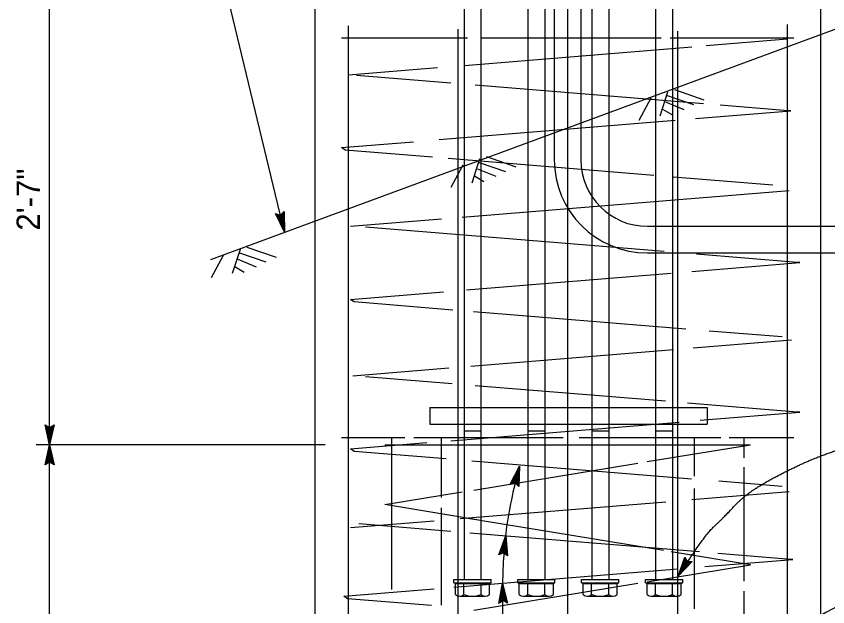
# Model space of a CAD drawing. Extents: x -894 to 866, y -476 to 714.
# Drawn here: x -582.1 to -338.1, y 126.7 to 304.1 of the extents above; entities that cross this region are included whole.
import ezdxf

# ---------------------------------------------------------------- set-up
doc = ezdxf.new("R2010")
doc.units = 0
for name, color, linetype in [('56 Stage 3 Anno', 7, 'Continuous'), ('57 Undefined', 7, 'Continuous'), ('59 Sndwall Anno', 7, 'Continuous'), ('60 Nongeo Data', 7, 'Continuous')]:
    doc.layers.add(name, color=color, linetype=linetype)

msp = doc.modelspace()

# ---------------------------------------------------------------- linework, layer by layer
at = {"layer": '56 Stage 3 Anno'}
for p, q in [((-416.29, 401.57), (-416.29, -164.59)), ((-572.03, 175.4), (-572.03, 312.6)), ((-501.46, 239.3), (-518.29, 309.18)), ((-501.45, 239.3), (-504.14, 244.83)), ((-504.14, 244.83), (-504.14, 244.83)), ((-504.14, 244.83), (-502.66, 244.36)), ((-501.78, 240.65), (-503.74, 244.68)), ((-502.09, 241.99), (-503.36, 244.59)), ((-502.41, 243.33), (-502.96, 244.44)), ((-502.66, 244.36), (-501.55, 245.45)), ((-502.43, 244.59), (-502.41, 243.33)), ((-502.14, 244.84), (-502.09, 241.99)), ((-501.84, 245.15), (-501.77, 240.64)), ((-501.55, 245.45), (-501.55, 245.45)), ((-501.55, 245.45), (-501.45, 239.3)), ((-501.45, 239.3), (-501.45, 239.3)), ((-572.03, 175.4), (-573.36, 181.4)), ((-573.36, 181.4), (-573.36, 181.4)), ((-573.36, 181.4), (-572.03, 180.6)), ((-572.04, 176.79), (-573, 181.17)), ((-572.03, 178.17), (-572.66, 180.99)), ((-572.03, 179.55), (-572.3, 180.76)), ((-572.03, 180.6), (-570.69, 181.4)), ((-570.69, 181.4), (-572.03, 175.4)), ((-571.05, 181.19), (-572.03, 176.78)), ((-571.41, 180.95), (-572.03, 178.17)), ((-571.76, 180.78), (-572.03, 179.55)), ((-570.69, 181.4), (-570.69, 181.4)), ((-564.77, 175.4), (-576.03, 175.4)), ((-573.37, 169.4), (-572.03, 175.4)), ((-573.02, 169.62), (-572.03, 174.02)), ((-572.03, 175.4), (-572.03, 175.4)), ((-572.03, 175.4), (-570.7, 169.4)), ((-572.03, -26.43), (-572.03, 175.4)), ((-572.03, 175.4), (-572.03, 175.4)), ((-572.03, 174.01), (-571.06, 169.64)), ((-489.2, 175.4), (-569.83, 175.4)), ((-572.66, 169.85), (-572.04, 172.64)), ((-572.31, 170.03), (-572.04, 171.26)), ((-572.04, 172.64), (-571.41, 169.81)), ((-572.04, 171.26), (-571.77, 170.05)), ((-572.03, 170.2), (-573.37, 169.4)), ((-573.37, 169.4), (-573.37, 169.4)), ((-570.7, 169.4), (-572.03, 170.2)), ((-570.7, 169.4), (-570.7, 169.4)), ((-433.58, 163.55), (-430.71, 168.99)), ((-430.71, 168.99), (-431, 162.85)), ((-430.71, 168.99), (-430.71, 168.99)), ((-433.18, 163.67), (-431.08, 167.66)), ((-432.77, 163.8), (-431.44, 166.33)), ((-431.44, 166.33), (-431.57, 163.44)), ((-431.08, 167.65), (-431.29, 163.18)), ((-432.07, 163.98), (-433.58, 163.55)), ((-433.58, 163.55), (-433.58, 163.55)), ((-432.39, 163.88), (-431.8, 164.99)), ((-431, 162.85), (-432.07, 163.98)), ((-431.8, 164.99), (-431.86, 163.76)), ((-431, 162.85), (-431, 162.85)), ((-437.01, 142.36), (-434.85, 148.12)), ((-436.62, 142.52), (-435.04, 146.75)), ((-435.04, 146.74), (-434.69, 142.27)), ((-434.85, 148.12), (-434.85, 148.12)), ((-434.85, 148.12), (-434.36, 141.99)), ((-436.24, 142.7), (-435.24, 145.38)), ((-435.87, 142.83), (-435.43, 144.01)), ((-435.43, 144.01), (-435.33, 142.78)), ((-435.24, 145.38), (-435, 142.5)), ((-435.57, 142.97), (-437.01, 142.36)), ((-437.01, 142.36), (-437.01, 142.36)), ((-434.36, 141.99), (-435.57, 142.97)), ((-434.36, 141.99), (-434.36, 141.99)), ((-383.04, 135.96), (-381.03, 141.67)), ((-381.03, 141.67), (-381.03, 141.67)), ((-381.03, 141.67), (-380.33, 140.31)), ((-378.8, 140.28), (-383.04, 135.96)), ((-380.85, 141.3), (-382.32, 137.12)), ((-382.32, 137.11), (-379.21, 140.29)), ((-381.6, 138.27), (-380.66, 140.94)), ((-379.61, 140.29), (-381.6, 138.27)), ((-380.47, 140.58), (-380.88, 139.42)), ((-380.88, 139.42), (-380.02, 140.3)), ((-380.33, 140.31), (-378.8, 140.28)), ((-378.8, 140.28), (-378.8, 140.28)), ((-383.04, 135.96), (-383.04, 135.96)), ((-437.02, 127.74), (-435.84, 133.77)), ((-436.67, 127.96), (-435.81, 132.39)), ((-435.84, 133.77), (-435.84, 133.77)), ((-435.84, 133.77), (-434.35, 127.81)), ((-435.8, 132.38), (-434.72, 128.03)), ((-436.32, 128.21), (-435.77, 131.01)), ((-435.98, 128.39), (-435.74, 129.63)), ((-435.77, 131.01), (-435.07, 128.2)), ((-435.74, 129.63), (-435.44, 128.43)), ((-435.7, 128.57), (-437.02, 127.74)), ((-437.02, 127.74), (-437.02, 127.74)), ((-434.35, 127.81), (-435.7, 128.57)), ((-434.35, 127.81), (-434.35, 127.81))]:
    msp.add_line(p, q, dxfattribs=at)
msp.add_lwpolyline([(-416.29, 408.41), (-416.29, -163.98)], dxfattribs=at)
for centre, radius, start, end in [((-290.67, 129.31), 145.56, 164.1791, 171.5041), ((-299.15, 132.62), 136.7, 172.3493, 179.5155), ((-269.18, -5.04), 147.39, 96.0132, 125.4949), ((-265.53, 129.17), 170.37, 178.4531, 184.1901)]:
    msp.add_arc(centre, radius, start, end, dxfattribs=at)
msp.add_open_spline([(-383.04, 135.96), (-374.81, 148.57), (-369.69, 153.16), (-363.48, 159.91), (-355.38, 165.04), (-343.24, 170.98), (-333.25, 174.49), (-320.03, 179.08), (-303.3, 181.51), (-287.65, 181.78)], degree=2, dxfattribs=at)
at = {"layer": '59 Sndwall Anno'}
for p, q in [((-386.22, 281.35), (-388.56, 274.11)), ((-384.15, 282.08), (-375.33, 279.01)), ((-391.3, 279.51), (-394.9, 272.78)), ((-386.87, 278.39), (-381.36, 276.15)), ((-386.34, 280.35), (-378.46, 277.6)), ((-387.75, 276.24), (-384.94, 274.58)), ((-442.75, 261.24), (-445.09, 254)), ((-440.68, 261.97), (-431.87, 258.9)), ((-447.84, 259.4), (-451.43, 252.67)), ((-442.88, 260.23), (-435, 257.48)), ((-443.41, 258.28), (-437.9, 256.04)), ((-444.28, 256.13), (-441.47, 254.47)), ((-512.71, 234.79), (-503.9, 231.71)), ((-519.87, 232.22), (-523.46, 225.49)), ((-514.78, 234.05), (-517.12, 226.82)), ((-514.9, 233.05), (-507.03, 230.3)), ((-515.44, 231.1), (-509.93, 228.86)), ((-516.31, 228.95), (-513.5, 227.28))]:
    msp.add_line(p, q, dxfattribs=at)
at = {"layer": '60 Nongeo Data'}
for p, q in [((-420.29, 322.6), (-420.29, 261.01)), ((-412.29, 322.6), (-412.29, 261.01)), ((-447.44, 317.63), (-447.44, 134.87)), ((-442.34, 317.63), (-442.34, 134.87)), ((-428.24, 317.63), (-428.24, 134.87)), ((-423.14, 317.63), (-423.14, 134.87)), ((-409.04, 317.63), (-409.04, 134.87)), ((-403.94, 317.63), (-403.94, 134.87)), ((-389.84, 317.63), (-389.84, 134.87)), ((-384.74, 317.63), (-384.74, 134.87)), ((-523.61, 231.06), (-291.46, 316.59)), ((-492.29, 312.6), (-492.29, 12.6)), ((-340.29, 312.6), (-340.29, 12.6)), ((-482.29, 301.28), (-482.29, 24.6)), ((-449.29, 300.2), (-449.29, 29.15)), ((-350.29, 301.65), (-350.29, 24.6)), ((-383.29, 299.66), (-383.29, 32.59)), ((-484.29, 297.6), (-446.41, 297.6)), ((-442.07, 297.6), (-388.17, 297.6)), ((-385.46, 297.6), (-348.29, 297.6)), ((-451.43, 284.03), (-479.74, 286.35)), ((-375.4, 277.81), (-444.09, 283.43)), ((-377.89, 273.37), (-349.21, 275.72)), ((-351.15, 275.82), (-370.44, 277.4)), ((-349.21, 275.72), (-351.15, 275.82)), ((-454.87, 267.07), (-383.98, 272.87)), ((-484.25, 264.67), (-462.65, 266.44)), ((-483.14, 263.89), (-484.25, 264.67)), ((-456.89, 261.74), (-483.14, 263.89)), ((-390.38, 256.3), (-452.24, 261.36)), ((-354.55, 253.37), (-384.43, 255.81)), ((-387.26, 233.4), (-477.02, 240.75)), ((-392.29, 241.01), (-340.29, 241.01)), ((-340.29, 241.01), (-322.41, 241.01)), ((-392.29, 233.01), (-340.29, 233.01)), ((-348.43, 230.23), (-377.5, 232.61)), ((-340.29, 233.01), (-322.41, 233.01)), ((-378.96, 227.46), (-346.48, 230.12)), ((-346.48, 230.12), (-348.43, 230.23)), ((-446.68, 221.92), (-385.13, 226.96)), ((-481.53, 219.07), (-453.58, 221.36)), ((-480.42, 218.29), (-481.53, 219.07)), ((-450.81, 215.87), (-480.42, 218.29)), ((-380.72, 210.13), (-444.58, 215.36)), ((-351.83, 207.77), (-373.71, 209.56)), ((-450.99, 193.7), (-477.02, 195.83)), ((-386.82, 188.45), (-444.05, 193.13)), ((-348.43, 185.31), (-380.27, 187.91)), ((-457.69, 186.6), (-374.3, 186.6)), ((-457.69, 186.6), (-457.69, 181.6)), ((-374.3, 186.6), (-374.3, 181.6)), ((-376.43, 182.75), (-346.48, 185.2)), ((-346.48, 185.2), (-348.43, 185.31)), ((-457.69, 181.6), (-374.3, 181.6)), ((-451.38, 176.62), (-382.8, 182.23)), ((-447.44, 179.6), (-442.34, 179.6)), ((-428.24, 179.6), (-423.14, 179.6)), ((-409.04, 179.6), (-403.94, 179.6)), ((-389.84, 179.6), (-384.74, 179.6)), ((-484.29, 177.6), (-465.22, 177.6)), ((-481.53, 174.16), (-458.6, 176.03)), ((-469.29, 177.6), (-469.29, 131.96)), ((-462.51, 177.6), (-417.65, 177.6)), ((-454.29, 177.6), (-454.29, 159.51)), ((-412.77, 177.6), (-370.26, 177.6)), ((-378.29, 177.6), (-378.29, 165.91)), ((-367.73, 177.6), (-348.29, 177.6)), ((-363.29, 177.6), (-363.29, 171.48)), ((-480.42, 173.37), (-481.53, 174.16)), ((-452.84, 171.12), (-480.42, 173.37)), ((-471.29, 175.4), (-361.29, 175.4)), ((-379.02, 165.08), (-445.05, 170.48)), ((-363.29, 168.7), (-363.29, 134.46)), ((-351.83, 162.85), (-370.85, 164.41)), ((-378.29, 162.3), (-378.29, 126.11)), ((-454.29, 156.45), (-454.29, 127.23)), ((-451.43, 149.33), (-479.06, 151.59)), ((-376.64, 143.21), (-445.66, 148.86)), ((-350.47, 141.07), (-371.16, 142.77)), ((-375.07, 138.8), (-348.53, 140.97)), ((-348.53, 140.97), (-350.47, 141.07)), ((-450.48, 132.63), (-383.14, 138.14)), ((-450.5, 133.93), (-450.5, 134.87)), ((-450.5, 134.87), (-439.29, 134.87)), ((-439.29, 133.93), (-439.29, 134.87)), ((-431.3, 133.93), (-431.3, 134.87)), ((-431.3, 134.87), (-420.09, 134.87)), ((-420.09, 133.93), (-420.09, 134.87)), ((-412.1, 133.93), (-412.1, 134.87)), ((-412.1, 134.87), (-400.89, 134.87)), ((-400.89, 133.93), (-400.89, 134.87)), ((-392.9, 133.93), (-392.9, 134.87)), ((-392.9, 134.87), (-381.69, 134.87)), ((-381.69, 133.93), (-381.69, 134.87)), ((-483.57, 129.92), (-456.37, 132.14)), ((-450.5, 133.93), (-439.29, 133.93)), ((-450.02, 130.42), (-450.02, 133.69)), ((-450.02, 133.69), (-439.76, 133.69)), ((-447.46, 130.42), (-447.46, 133.69)), ((-442.33, 130.42), (-442.33, 133.69)), ((-439.76, 130.42), (-439.76, 133.69)), ((-431.3, 133.93), (-420.09, 133.93)), ((-430.82, 130.42), (-430.82, 133.69)), ((-430.82, 133.69), (-420.56, 133.69)), ((-428.26, 130.42), (-428.26, 133.69)), ((-423.13, 130.42), (-423.13, 133.69)), ((-420.56, 130.42), (-420.56, 133.69)), ((-412.1, 133.93), (-400.89, 133.93)), ((-411.62, 130.42), (-411.62, 133.69)), ((-411.62, 133.69), (-401.36, 133.69)), ((-409.06, 130.42), (-409.06, 133.69)), ((-403.93, 130.42), (-403.93, 133.69)), ((-401.36, 130.42), (-401.36, 133.69)), ((-392.9, 133.93), (-381.69, 133.93)), ((-392.42, 130.42), (-392.42, 133.69)), ((-392.42, 133.69), (-382.16, 133.69)), ((-389.86, 130.42), (-389.86, 133.69)), ((-384.73, 130.42), (-384.73, 133.69)), ((-382.16, 130.42), (-382.16, 133.69)), ((-482.46, 129.14), (-483.57, 129.92)), ((-448.74, 129.9), (-441.05, 129.9)), ((-429.54, 129.9), (-421.85, 129.9)), ((-410.34, 129.9), (-402.65, 129.9)), ((-391.14, 129.9), (-383.45, 129.9)), ((-363.29, 131.4), (-363.29, 86.87)), ((-457.19, 127.07), (-482.46, 129.14))]:
    msp.add_line(p, q, dxfattribs=at)
for points in [[(-374.59, 295.32), (-350.3, 297.31)], [(-447.25, 289.37), (-378.98, 294.96)], [(-482.2, 286.52), (-455.45, 288.7)], [(-448, 243.78), (-349.67, 251.82)], [(-481.56, 241.03), (-454.23, 243.27)], [(-378.51, 204.49), (-348.99, 206.9)], [(-445.39, 199.02), (-384.48, 204)], [(-480.88, 196.11), (-452.03, 198.47)], [(-392.34, 170.32), (-361.29, 175.4)], [(-444.45, 161.8), (-395.18, 169.86)], [(-442.34, 152.67), (-471.29, 157.4), (-447.99, 161.22)], [(-378.99, 158.91), (-349.67, 161.31)], [(-448.61, 153.21), (-386.77, 158.27)], [(-481.56, 150.51), (-456.42, 152.57)], [(-387.51, 143.61), (-446.85, 153.32)], [(-392.34, 134.24), (-361.29, 139.32), (-385.19, 143.23)], [(-444.45, 125.71), (-395.18, 133.78)]]:
    msp.add_lwpolyline(points, dxfattribs=at)
for centre, radius, start, end in [((-392.29, 261.01), 28, 180, 270), ((-392.29, 261.01), 20, 180, 270), ((-448.74, 131.74), 1.84, 225.9647, 314.0353), ((-444.89, 136.87), 6.94, 248.3259, 291.6741), ((-441.05, 131.74), 1.84, 225.9647, 314.0353), ((-429.54, 131.74), 1.84, 225.9647, 314.0353), ((-425.69, 136.87), 6.94, 248.3259, 291.6741), ((-421.85, 131.74), 1.84, 225.9647, 314.0353), ((-410.34, 131.74), 1.84, 225.9647, 314.0353), ((-406.49, 136.87), 6.94, 248.3259, 291.6741), ((-402.65, 131.74), 1.84, 225.9647, 314.0353), ((-391.14, 131.74), 1.84, 225.9647, 314.0353), ((-387.29, 136.87), 6.94, 248.3259, 291.6741), ((-383.45, 131.74), 1.84, 225.9647, 314.0353)]:
    msp.add_arc(centre, radius, start, end, dxfattribs=at)

# ---------------------------------------------------------------- texts
at = {"layer": '57 Undefined'}
msp.add_text('2\'-7"', height=7, rotation=90, dxfattribs=at).set_placement((-574.97, 239.72))

doc.saveas('drawing.dxf')
